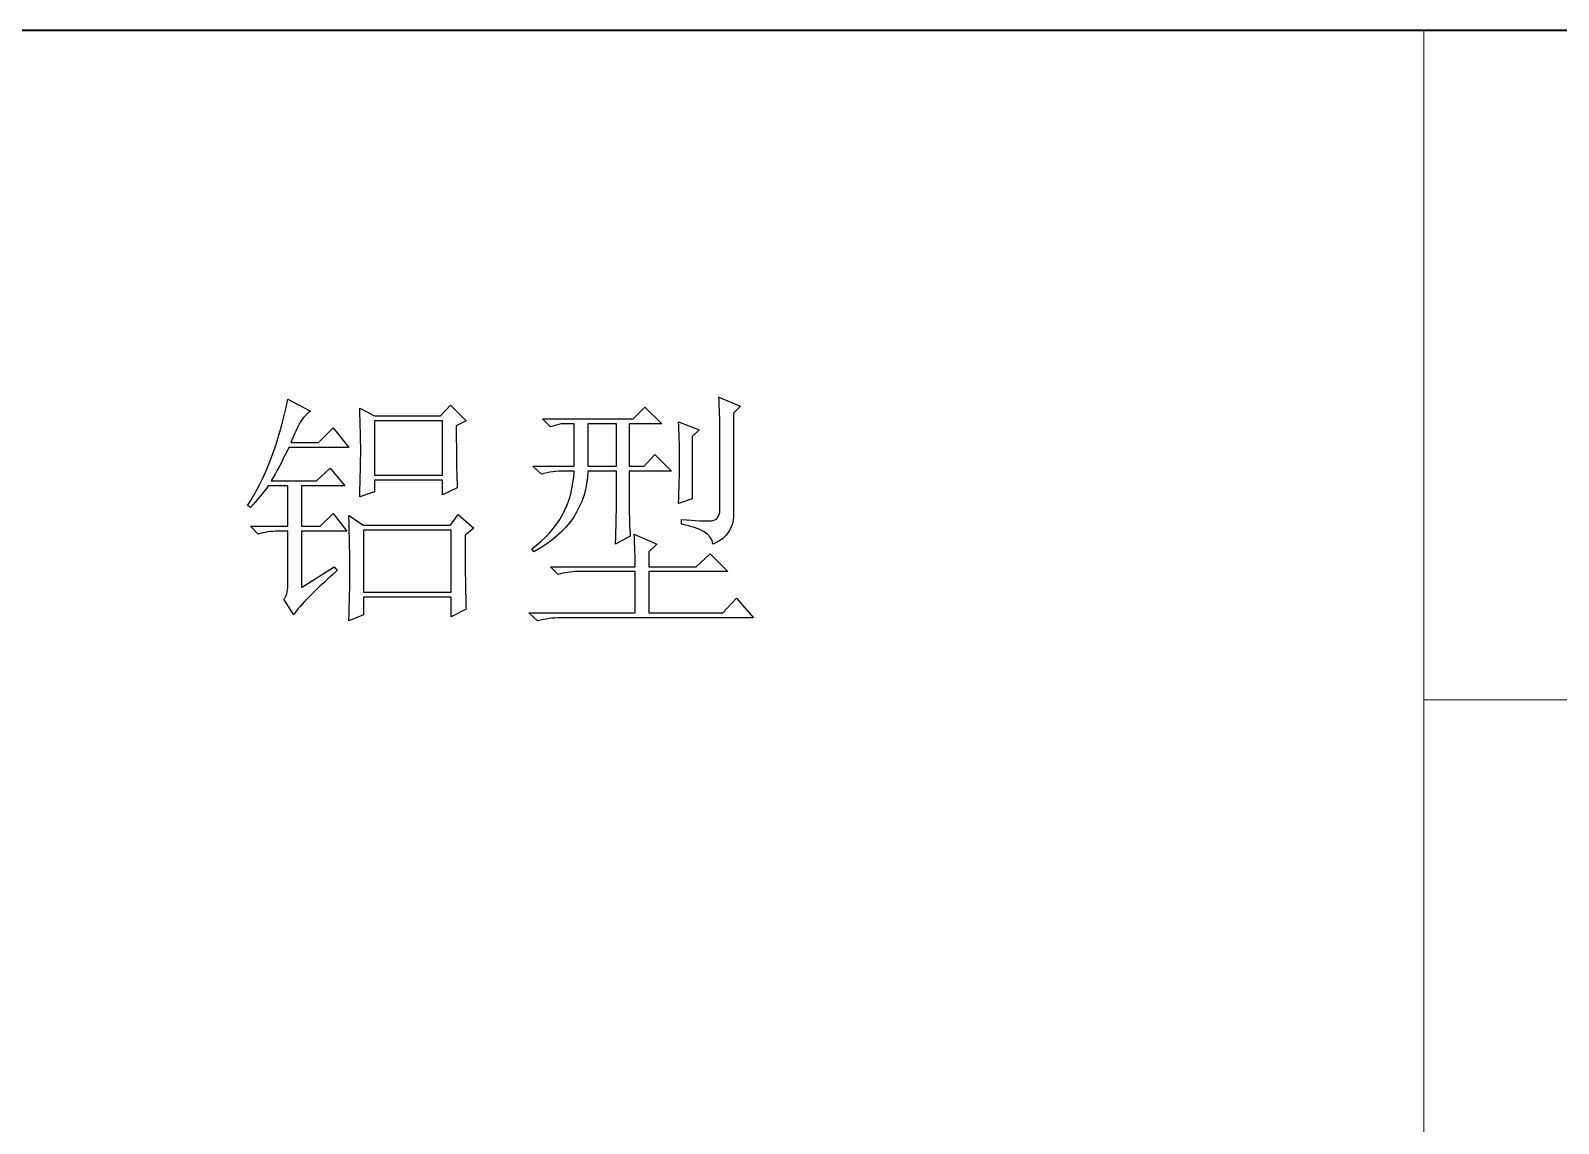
# Model space of a CAD drawing. Header units: millimetres. Extents: x 958 to 3026, y 447 to 1692.
# Drawn here: x 1479.3 to 1622.9, y 554 to 656.7 of the extents above; entities that cross this region are included whole.
import ezdxf

# ---------------------------------------------------------------- set-up
doc = ezdxf.new("R2010")
doc.units = ezdxf.units.MM
doc.layers.add('layer 1', color=7, linetype='Continuous')

msp = doc.modelspace()

# ---------------------------------------------------------------- linework, layer by layer
at = {"layer": 'layer 1', "lineweight": 35}
msp.add_open_spline([(1880.183, 656.745), (1880.183, 656.745), (1070.528, 656.745), (1070.528, 656.745)], degree=3, dxfattribs=at)
at = {"layer": 'layer 1', "color": 1, "lineweight": 9}
for points in [[(1610.298, 656.745), (1610.298, 656.745), (1610.298, 656.745), (1610.298, 656.745)], [(1610.298, 656.745), (1610.298, 656.745), (1610.298, 468.048), (1610.298, 468.048)], [(1880.183, 593.846), (1880.183, 593.846), (1610.298, 593.846), (1610.298, 593.846)]]:
    msp.add_open_spline(points, degree=3, dxfattribs=at)
at = {"layer": 'layer 1', "color": 250}
for points, knots in [([(1504.789, 604.404), (1504.789, 604.404), (1504.789, 609.683), (1504.789, 609.683), (1504.789, 609.683), (1504.789, 609.683), (1509.048, 609.683), (1509.048, 609.683), (1509.048, 609.683), (1509.048, 609.683), (1507.752, 611.346), (1507.752, 611.346), (1507.752, 611.346), (1507.752, 611.346), (1506.547, 610.145), (1506.547, 610.145), (1506.547, 610.145), (1506.547, 610.145), (1504.789, 610.145), (1504.789, 610.145), (1504.789, 610.145), (1504.789, 610.145), (1504.789, 613.942), (1504.789, 613.942), (1504.789, 613.942), (1504.789, 613.942), (1508.863, 613.942), (1508.863, 613.942), (1508.863, 613.942), (1508.863, 613.942), (1507.476, 615.61), (1507.476, 615.61), (1507.476, 615.61), (1507.476, 615.61), (1506.176, 614.404), (1506.176, 614.404), (1506.176, 614.404), (1506.176, 614.404), (1501.916, 614.404), (1501.916, 614.404), (1501.916, 614.404), (1502.41, 615.207), (1502.967, 616.258), (1503.584, 617.554), (1503.584, 617.554), (1503.584, 617.554), (1509.234, 617.554), (1509.234, 617.554), (1509.234, 617.554), (1509.234, 617.554), (1507.752, 619.403), (1507.752, 619.403), (1507.752, 619.403), (1507.752, 619.403), (1506.361, 618.016), (1506.361, 618.016), (1506.361, 618.016), (1506.361, 618.016), (1503.769, 618.016), (1503.769, 618.016), (1503.769, 618.016), (1504.018, 618.632), (1504.263, 619.189), (1504.512, 619.683), (1504.512, 619.683), (1504.757, 620.177), (1505.129, 620.608), (1505.622, 620.979), (1505.622, 620.979), (1505.622, 620.979), (1503.493, 622.09), (1503.493, 622.09), (1503.493, 622.09), (1502.627, 617.894), (1501.363, 614.559), (1499.696, 612.089), (1499.696, 612.089), (1499.696, 612.089), (1499.972, 611.904), (1499.972, 611.904), (1499.972, 611.904), (1500.652, 612.646), (1501.209, 613.322), (1501.64, 613.942), (1501.64, 613.942), (1501.64, 613.942), (1503.493, 613.942), (1503.493, 613.942), (1503.493, 613.942), (1503.493, 613.942), (1503.493, 610.145), (1503.493, 610.145), (1503.493, 610.145), (1503.493, 610.145), (1499.972, 610.145), (1499.972, 610.145), (1499.972, 610.145), (1499.972, 610.145), (1500.715, 609.403), (1500.715, 609.403), (1500.715, 609.403), (1501.268, 609.588), (1501.889, 609.683), (1502.564, 609.683), (1502.564, 609.683), (1502.564, 609.683), (1503.493, 609.683), (1503.493, 609.683), (1503.493, 609.683), (1503.493, 609.683), (1503.493, 604.586), (1503.493, 604.586), (1503.493, 604.586), (1503.493, 603.97), (1503.37, 603.539), (1503.121, 603.29), (1503.121, 603.29), (1503.121, 603.29), (1504.046, 601.808), (1504.046, 601.808), (1504.046, 601.808), (1504.358, 602.429), (1505.713, 603.816), (1508.124, 605.977), (1508.124, 605.977), (1508.124, 605.977), (1507.843, 606.348), (1507.843, 606.348), (1507.843, 606.348), (1507.843, 606.348), (1504.789, 604.404), (1504.789, 604.404)], [0, 0, 0, 0, 0.030303, 0.030303, 0.030303, 0.030303, 0.0606061, 0.0606061, 0.0606061, 0.0606061, 0.0909091, 0.0909091, 0.0909091, 0.0909091, 0.1212121, 0.1212121, 0.1212121, 0.1212121, 0.1515152, 0.1515152, 0.1515152, 0.1515152, 0.1818182, 0.1818182, 0.1818182, 0.1818182, 0.2121212, 0.2121212, 0.2121212, 0.2121212, 0.2424242, 0.2424242, 0.2424242, 0.2424242, 0.2727273, 0.2727273, 0.2727273, 0.2727273, 0.3030303, 0.3030303, 0.3030303, 0.3030303, 0.3333333, 0.3333333, 0.3333333, 0.3333333, 0.3636364, 0.3636364, 0.3636364, 0.3636364, 0.3939394, 0.3939394, 0.3939394, 0.3939394, 0.4242424, 0.4242424, 0.4242424, 0.4242424, 0.4545455, 0.4545455, 0.4545455, 0.4545455, 0.4848485, 0.4848485, 0.4848485, 0.4848485, 0.5151515, 0.5151515, 0.5151515, 0.5151515, 0.5454545, 0.5454545, 0.5454545, 0.5454545, 0.5757576, 0.5757576, 0.5757576, 0.5757576, 0.6060606, 0.6060606, 0.6060606, 0.6060606, 0.6363636, 0.6363636, 0.6363636, 0.6363636, 0.6666667, 0.6666667, 0.6666667, 0.6666667, 0.6969697, 0.6969697, 0.6969697, 0.6969697, 0.7272727, 0.7272727, 0.7272727, 0.7272727, 0.7575758, 0.7575758, 0.7575758, 0.7575758, 0.7878788, 0.7878788, 0.7878788, 0.7878788, 0.8181818, 0.8181818, 0.8181818, 0.8181818, 0.8484848, 0.8484848, 0.8484848, 0.8484848, 0.8787879, 0.8787879, 0.8787879, 0.8787879, 0.9090909, 0.9090909, 0.9090909, 0.9090909, 0.9393939, 0.9393939, 0.9393939, 0.9393939, 0.969697, 0.969697, 0.969697, 0.969697, 1, 1, 1, 1]), ([(1544.016, 622.275), (1544.079, 621.165), (1544.106, 620.209), (1544.106, 619.403), (1544.106, 619.403), (1544.106, 619.403), (1544.106, 611.718), (1544.106, 611.718), (1544.106, 611.718), (1544.106, 611.038), (1543.83, 610.683), (1543.277, 610.655), (1543.277, 610.655), (1542.72, 610.623), (1541.795, 610.671), (1540.495, 610.793), (1540.495, 610.793), (1540.495, 610.793), (1540.495, 610.331), (1540.495, 610.331), (1540.495, 610.331), (1542.348, 610.019), (1543.336, 609.403), (1543.458, 608.478), (1543.458, 608.478), (1544.818, 609.031), (1545.466, 610.05), (1545.406, 611.532), (1545.406, 611.532), (1545.406, 611.532), (1545.406, 620.794), (1545.406, 620.794), (1545.406, 620.794), (1545.406, 620.794), (1546.054, 621.441), (1546.054, 621.441), (1546.054, 621.441), (1546.054, 621.441), (1544.016, 622.275), (1544.016, 622.275)], [0, 0, 0, 0, 0.1, 0.1, 0.1, 0.1, 0.2, 0.2, 0.2, 0.2, 0.3, 0.3, 0.3, 0.3, 0.4, 0.4, 0.4, 0.4, 0.5, 0.5, 0.5, 0.5, 0.6, 0.6, 0.6, 0.6, 0.7, 0.7, 0.7, 0.7, 0.8, 0.8, 0.8, 0.8, 0.9, 0.9, 0.9, 0.9, 1, 1, 1, 1]), ([(1518.029, 614.495), (1518.029, 614.495), (1518.029, 613.109), (1518.029, 613.109), (1518.029, 613.109), (1518.029, 613.109), (1519.42, 613.757), (1519.42, 613.757), (1519.42, 613.757), (1519.357, 615.053), (1519.329, 616.996), (1519.329, 619.588), (1519.329, 619.588), (1519.329, 619.588), (1520.253, 620.055), (1520.253, 620.055), (1520.253, 620.055), (1520.253, 620.055), (1518.772, 621.536), (1518.772, 621.536), (1518.772, 621.536), (1518.772, 621.536), (1517.847, 620.517), (1517.847, 620.517), (1517.847, 620.517), (1517.847, 620.517), (1511.64, 620.517), (1511.64, 620.517), (1511.64, 620.517), (1511.64, 620.517), (1510.253, 621.256), (1510.253, 621.256), (1510.253, 621.256), (1510.312, 619.652), (1510.344, 618.324), (1510.344, 617.273), (1510.344, 617.273), (1510.344, 616.226), (1510.312, 614.776), (1510.253, 612.923), (1510.253, 612.923), (1510.253, 612.923), (1511.64, 613.385), (1511.64, 613.385), (1511.64, 613.385), (1511.64, 613.385), (1511.64, 614.495), (1511.64, 614.495), (1511.64, 614.495), (1511.64, 614.495), (1518.029, 614.495), (1518.029, 614.495)], [0, 0, 0, 0, 0.0769231, 0.0769231, 0.0769231, 0.0769231, 0.1538462, 0.1538462, 0.1538462, 0.1538462, 0.2307692, 0.2307692, 0.2307692, 0.2307692, 0.3076923, 0.3076923, 0.3076923, 0.3076923, 0.3846154, 0.3846154, 0.3846154, 0.3846154, 0.4615385, 0.4615385, 0.4615385, 0.4615385, 0.5384615, 0.5384615, 0.5384615, 0.5384615, 0.6153846, 0.6153846, 0.6153846, 0.6153846, 0.6923077, 0.6923077, 0.6923077, 0.6923077, 0.7692308, 0.7692308, 0.7692308, 0.7692308, 0.8461538, 0.8461538, 0.8461538, 0.8461538, 0.9230769, 0.9230769, 0.9230769, 0.9230769, 1, 1, 1, 1]), ([(1534.292, 608.478), (1534.292, 608.478), (1535.683, 609.217), (1535.683, 609.217), (1535.683, 609.217), (1535.62, 610.019), (1535.588, 611.038), (1535.588, 612.275), (1535.588, 612.275), (1535.588, 612.275), (1535.588, 615.329), (1535.588, 615.329), (1535.588, 615.329), (1535.588, 615.329), (1539.571, 615.329), (1539.571, 615.329), (1539.571, 615.329), (1539.571, 615.329), (1537.998, 616.906), (1537.998, 616.906), (1537.998, 616.906), (1537.998, 616.906), (1536.979, 615.792), (1536.979, 615.792), (1536.979, 615.792), (1536.979, 615.792), (1535.588, 615.792), (1535.588, 615.792), (1535.588, 615.792), (1535.588, 615.792), (1535.588, 619.774), (1535.588, 619.774), (1535.588, 619.774), (1535.588, 619.774), (1538.646, 619.774), (1538.646, 619.774), (1538.646, 619.774), (1538.646, 619.774), (1537.07, 621.351), (1537.07, 621.351), (1537.07, 621.351), (1537.07, 621.351), (1535.959, 620.237), (1535.959, 620.237), (1535.959, 620.237), (1535.959, 620.237), (1527.441, 620.237), (1527.441, 620.237), (1527.441, 620.237), (1527.441, 620.237), (1528.179, 619.498), (1528.179, 619.498), (1528.179, 619.498), (1528.179, 619.498), (1529.199, 619.774), (1529.199, 619.774), (1529.199, 619.774), (1529.199, 619.774), (1530.404, 619.774), (1530.404, 619.774), (1530.404, 619.774), (1530.404, 619.774), (1530.404, 615.792), (1530.404, 615.792), (1530.404, 615.792), (1530.404, 615.792), (1526.512, 615.792), (1526.512, 615.792), (1526.512, 615.792), (1526.512, 615.792), (1527.346, 615.053), (1527.346, 615.053), (1527.346, 615.053), (1528.025, 615.238), (1528.768, 615.329), (1529.57, 615.329), (1529.57, 615.329), (1529.57, 615.329), (1530.404, 615.329), (1530.404, 615.329), (1530.404, 615.329), (1530.277, 612.306), (1528.954, 609.865), (1526.421, 608.016), (1526.421, 608.016), (1526.421, 608.016), (1526.607, 607.735), (1526.607, 607.735), (1526.607, 607.735), (1529.878, 609.525), (1531.578, 612.058), (1531.7, 615.329), (1531.7, 615.329), (1531.7, 615.329), (1534.387, 615.329), (1534.387, 615.329), (1534.387, 615.329), (1534.387, 615.329), (1534.387, 612.275), (1534.387, 612.275), (1534.387, 612.275), (1534.387, 611.41), (1534.355, 610.145), (1534.292, 608.478)], [0, 0, 0, 0, 0.0384615, 0.0384615, 0.0384615, 0.0384615, 0.0769231, 0.0769231, 0.0769231, 0.0769231, 0.1153846, 0.1153846, 0.1153846, 0.1153846, 0.1538462, 0.1538462, 0.1538462, 0.1538462, 0.1923077, 0.1923077, 0.1923077, 0.1923077, 0.2307692, 0.2307692, 0.2307692, 0.2307692, 0.2692308, 0.2692308, 0.2692308, 0.2692308, 0.3076923, 0.3076923, 0.3076923, 0.3076923, 0.3461538, 0.3461538, 0.3461538, 0.3461538, 0.3846154, 0.3846154, 0.3846154, 0.3846154, 0.4230769, 0.4230769, 0.4230769, 0.4230769, 0.4615385, 0.4615385, 0.4615385, 0.4615385, 0.5, 0.5, 0.5, 0.5, 0.5384615, 0.5384615, 0.5384615, 0.5384615, 0.5769231, 0.5769231, 0.5769231, 0.5769231, 0.6153846, 0.6153846, 0.6153846, 0.6153846, 0.6538462, 0.6538462, 0.6538462, 0.6538462, 0.6923077, 0.6923077, 0.6923077, 0.6923077, 0.7307692, 0.7307692, 0.7307692, 0.7307692, 0.7692308, 0.7692308, 0.7692308, 0.7692308, 0.8076923, 0.8076923, 0.8076923, 0.8076923, 0.8461538, 0.8461538, 0.8461538, 0.8461538, 0.8846154, 0.8846154, 0.8846154, 0.8846154, 0.9230769, 0.9230769, 0.9230769, 0.9230769, 0.9615385, 0.9615385, 0.9615385, 0.9615385, 1, 1, 1, 1]), ([(1511.64, 620.055), (1511.64, 620.055), (1518.029, 620.055), (1518.029, 620.055), (1518.029, 620.055), (1518.029, 620.055), (1518.029, 614.958), (1518.029, 614.958), (1518.029, 614.958), (1518.029, 614.958), (1511.64, 614.958), (1511.64, 614.958), (1511.64, 614.958), (1511.64, 614.958), (1511.64, 620.055), (1511.64, 620.055)], [0, 0, 0, 0, 0.25, 0.25, 0.25, 0.25, 0.5, 0.5, 0.5, 0.5, 0.75, 0.75, 0.75, 0.75, 1, 1, 1, 1]), ([(1531.7, 619.774), (1531.7, 619.774), (1534.387, 619.774), (1534.387, 619.774), (1534.387, 619.774), (1534.387, 619.774), (1534.387, 615.792), (1534.387, 615.792), (1534.387, 615.792), (1534.387, 615.792), (1531.7, 615.792), (1531.7, 615.792), (1531.7, 615.792), (1531.7, 615.792), (1531.7, 619.774), (1531.7, 619.774)], [0, 0, 0, 0, 0.25, 0.25, 0.25, 0.25, 0.5, 0.5, 0.5, 0.5, 0.75, 0.75, 0.75, 0.75, 1, 1, 1, 1]), ([(1540.219, 612.275), (1540.219, 612.275), (1541.515, 612.737), (1541.515, 612.737), (1541.515, 612.737), (1541.515, 612.737), (1541.515, 618.573), (1541.515, 618.573), (1541.515, 618.573), (1541.515, 618.573), (1542.163, 619.221), (1542.163, 619.221), (1542.163, 619.221), (1542.163, 619.221), (1540.219, 619.96), (1540.219, 619.96), (1540.219, 619.96), (1540.282, 618.972), (1540.314, 617.799), (1540.314, 616.44), (1540.314, 616.44), (1540.314, 615.084), (1540.282, 613.693), (1540.219, 612.275)], [0, 0, 0, 0, 0.1666667, 0.1666667, 0.1666667, 0.1666667, 0.3333333, 0.3333333, 0.3333333, 0.3333333, 0.5, 0.5, 0.5, 0.5, 0.6666667, 0.6666667, 0.6666667, 0.6666667, 0.8333333, 0.8333333, 0.8333333, 0.8333333, 1, 1, 1, 1]), ([(1518.863, 603.476), (1518.863, 603.476), (1518.863, 601.623), (1518.863, 601.623), (1518.863, 601.623), (1518.863, 601.623), (1520.253, 602.366), (1520.253, 602.366), (1520.253, 602.366), (1520.19, 603.784), (1520.163, 606.099), (1520.163, 609.312), (1520.163, 609.312), (1520.163, 609.312), (1520.992, 609.959), (1520.992, 609.959), (1520.992, 609.959), (1520.992, 609.959), (1519.511, 611.256), (1519.511, 611.256), (1519.511, 611.256), (1519.511, 611.256), (1518.772, 610.236), (1518.772, 610.236), (1518.772, 610.236), (1518.772, 610.236), (1510.621, 610.236), (1510.621, 610.236), (1510.621, 610.236), (1510.621, 610.236), (1509.234, 611.165), (1509.234, 611.165), (1509.234, 611.165), (1509.297, 609.063), (1509.325, 607.32), (1509.325, 605.929), (1509.325, 605.929), (1509.325, 604.543), (1509.297, 602.982), (1509.234, 601.255), (1509.234, 601.255), (1509.234, 601.255), (1510.621, 601.808), (1510.621, 601.808), (1510.621, 601.808), (1510.621, 601.808), (1510.621, 603.476), (1510.621, 603.476), (1510.621, 603.476), (1510.621, 603.476), (1518.863, 603.476), (1518.863, 603.476)], [0, 0, 0, 0, 0.0769231, 0.0769231, 0.0769231, 0.0769231, 0.1538462, 0.1538462, 0.1538462, 0.1538462, 0.2307692, 0.2307692, 0.2307692, 0.2307692, 0.3076923, 0.3076923, 0.3076923, 0.3076923, 0.3846154, 0.3846154, 0.3846154, 0.3846154, 0.4615385, 0.4615385, 0.4615385, 0.4615385, 0.5384615, 0.5384615, 0.5384615, 0.5384615, 0.6153846, 0.6153846, 0.6153846, 0.6153846, 0.6923077, 0.6923077, 0.6923077, 0.6923077, 0.7692308, 0.7692308, 0.7692308, 0.7692308, 0.8461538, 0.8461538, 0.8461538, 0.8461538, 0.9230769, 0.9230769, 0.9230769, 0.9230769, 1, 1, 1, 1]), ([(1510.621, 609.774), (1510.621, 609.774), (1518.863, 609.774), (1518.863, 609.774), (1518.863, 609.774), (1518.863, 609.774), (1518.863, 603.938), (1518.863, 603.938), (1518.863, 603.938), (1518.863, 603.938), (1510.621, 603.938), (1510.621, 603.938), (1510.621, 603.938), (1510.621, 603.938), (1510.621, 609.774), (1510.621, 609.774)], [0, 0, 0, 0, 0.25, 0.25, 0.25, 0.25, 0.5, 0.5, 0.5, 0.5, 0.75, 0.75, 0.75, 0.75, 1, 1, 1, 1]), ([(1536.145, 606.348), (1536.145, 606.348), (1528.179, 606.348), (1528.179, 606.348), (1528.179, 606.348), (1528.179, 606.348), (1528.922, 605.605), (1528.922, 605.605), (1528.922, 605.605), (1529.476, 605.791), (1530.096, 605.886), (1530.771, 605.886), (1530.771, 605.886), (1530.771, 605.886), (1536.145, 605.886), (1536.145, 605.886), (1536.145, 605.886), (1536.145, 605.886), (1536.145, 601.994), (1536.145, 601.994), (1536.145, 601.994), (1536.145, 601.994), (1526.145, 601.994), (1526.145, 601.994), (1526.145, 601.994), (1526.145, 601.994), (1526.979, 601.255), (1526.979, 601.255), (1526.979, 601.255), (1527.654, 601.441), (1528.397, 601.532), (1529.199, 601.532), (1529.199, 601.532), (1529.199, 601.532), (1547.256, 601.532), (1547.256, 601.532), (1547.256, 601.532), (1547.256, 601.532), (1545.683, 603.385), (1545.683, 603.385), (1545.683, 603.385), (1545.683, 603.385), (1544.387, 601.994), (1544.387, 601.994), (1544.387, 601.994), (1544.387, 601.994), (1537.441, 601.994), (1537.441, 601.994), (1537.441, 601.994), (1537.441, 601.994), (1537.441, 605.886), (1537.441, 605.886), (1537.441, 605.886), (1537.441, 605.886), (1544.849, 605.886), (1544.849, 605.886), (1544.849, 605.886), (1544.849, 605.886), (1543.182, 607.55), (1543.182, 607.55), (1543.182, 607.55), (1543.182, 607.55), (1541.886, 606.348), (1541.886, 606.348), (1541.886, 606.348), (1541.886, 606.348), (1537.441, 606.348), (1537.441, 606.348), (1537.441, 606.348), (1537.441, 606.348), (1537.441, 607.735), (1537.441, 607.735), (1537.441, 607.735), (1537.441, 607.735), (1538.18, 608.478), (1538.18, 608.478), (1538.18, 608.478), (1538.18, 608.478), (1536.05, 609.403), (1536.05, 609.403), (1536.05, 609.403), (1536.114, 608.292), (1536.145, 607.273), (1536.145, 606.348)], [0, 0, 0, 0, 0.047619, 0.047619, 0.047619, 0.047619, 0.0952381, 0.0952381, 0.0952381, 0.0952381, 0.1428571, 0.1428571, 0.1428571, 0.1428571, 0.1904762, 0.1904762, 0.1904762, 0.1904762, 0.2380952, 0.2380952, 0.2380952, 0.2380952, 0.2857143, 0.2857143, 0.2857143, 0.2857143, 0.3333333, 0.3333333, 0.3333333, 0.3333333, 0.3809524, 0.3809524, 0.3809524, 0.3809524, 0.4285714, 0.4285714, 0.4285714, 0.4285714, 0.4761905, 0.4761905, 0.4761905, 0.4761905, 0.5238095, 0.5238095, 0.5238095, 0.5238095, 0.5714286, 0.5714286, 0.5714286, 0.5714286, 0.6190476, 0.6190476, 0.6190476, 0.6190476, 0.6666667, 0.6666667, 0.6666667, 0.6666667, 0.7142857, 0.7142857, 0.7142857, 0.7142857, 0.7619048, 0.7619048, 0.7619048, 0.7619048, 0.8095238, 0.8095238, 0.8095238, 0.8095238, 0.8571429, 0.8571429, 0.8571429, 0.8571429, 0.9047619, 0.9047619, 0.9047619, 0.9047619, 0.952381, 0.952381, 0.952381, 0.952381, 1, 1, 1, 1])]:
    msp.add_open_spline(points, degree=3, knots=knots, dxfattribs=at)

doc.saveas('drawing.dxf')
